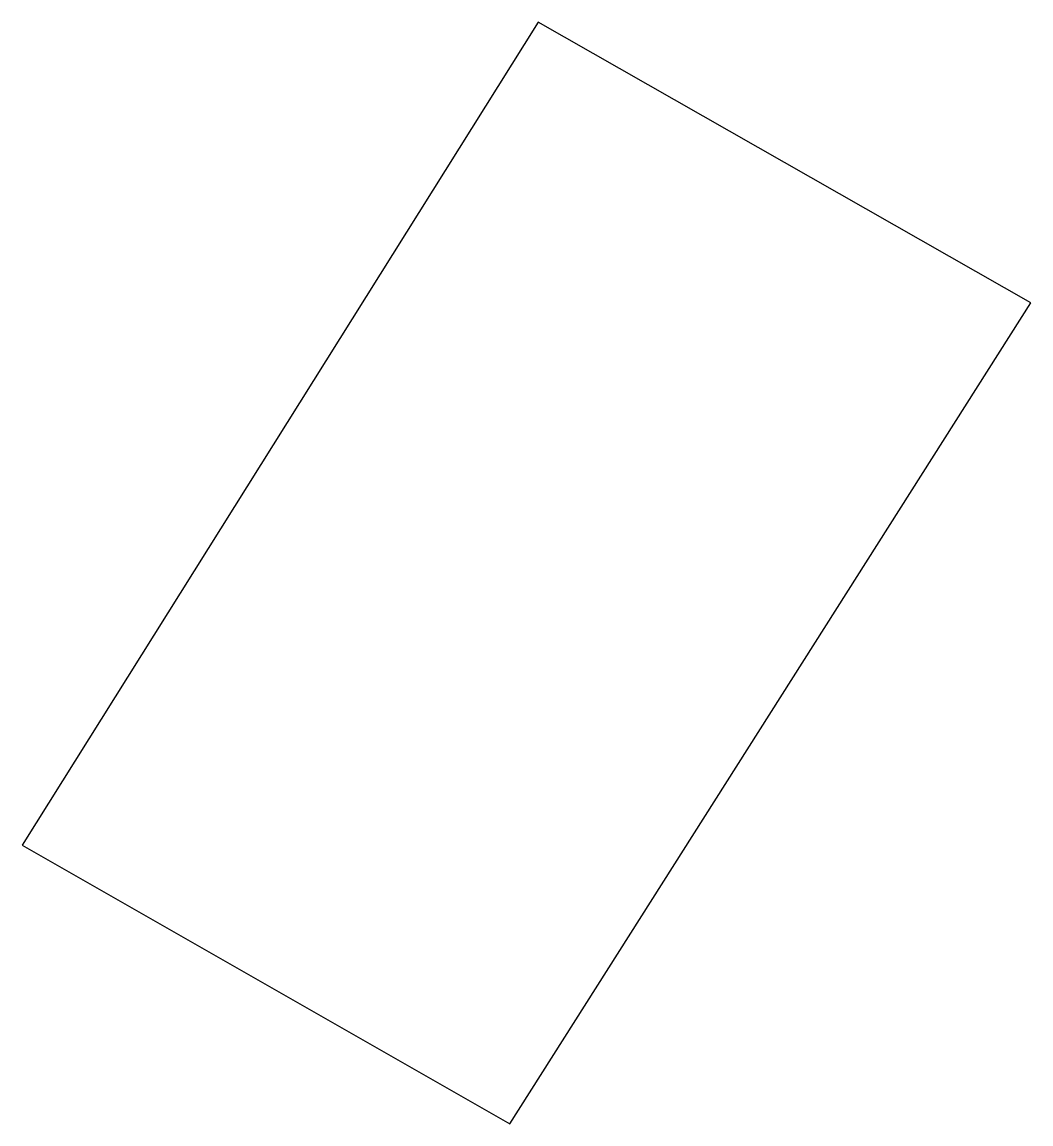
# Model space of a CAD drawing. Header units: millimetres. Extents: x 613295.4 to 613313.8, y 1321924.7 to 1321944.8.
import ezdxf

# ---------------------------------------------------------------- set-up
doc = ezdxf.new("R2010")
doc.units = ezdxf.units.MM

msp = doc.modelspace()

# ---------------------------------------------------------------- linework, layer by layer
at = {"elevation": 58.059}
msp.add_lwpolyline([(613304.789, 1321944.826), (613295.351, 1321929.773), (613304.267, 1321924.675), (613313.795, 1321939.691), (613304.789, 1321944.826)], dxfattribs=at)

doc.saveas('drawing.dxf')
